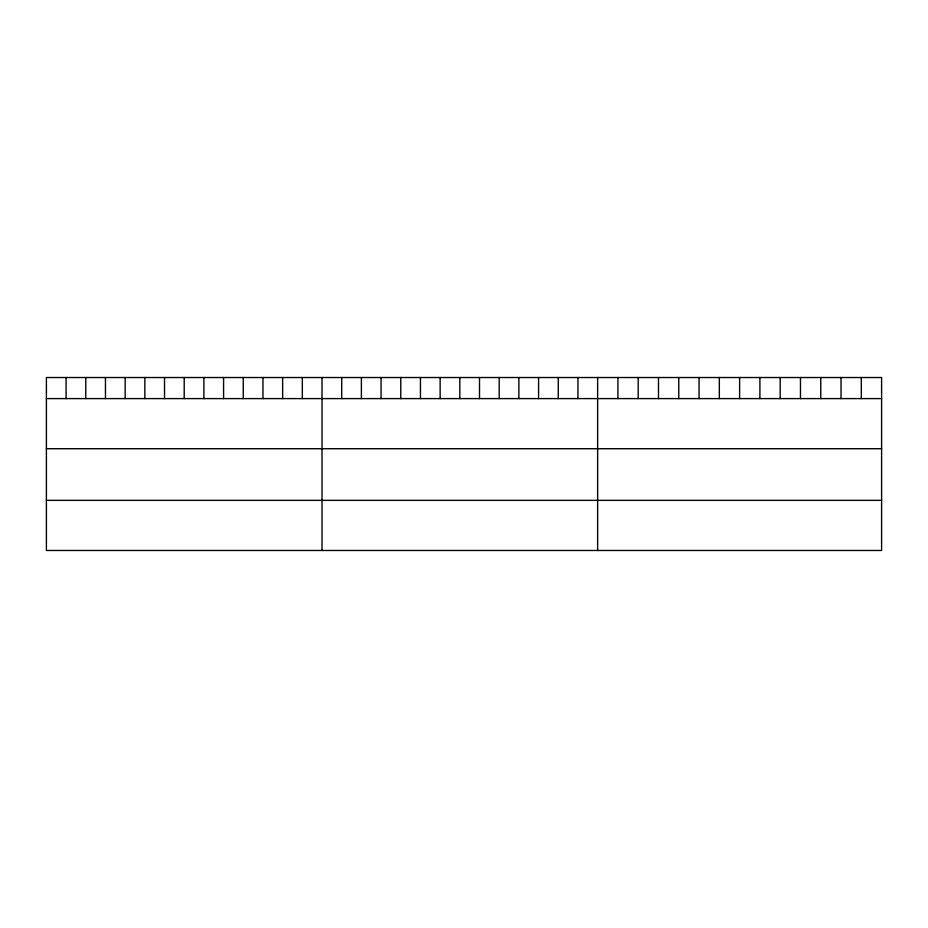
<?xml version="1.0" encoding="UTF-8"?>
<svg xmlns="http://www.w3.org/2000/svg" width="928" height="928" viewBox="0 0 928 928"><rect width="100%" height="100%" fill="white"/><g stroke="black" fill="none" stroke-linecap="round" stroke-linejoin="round"><path stroke-width="1.39" d="M46.4 398.599L881.6 398.599M46.4 448.723L881.6 448.723M46.4 500.354L881.6 500.354M861.312 377.522L861.312 398.599M841.035 377.522L841.035 398.599M820.746 377.522L820.746 398.599M800.47 377.522L800.47 398.599M780.181 377.522L780.181 398.599M759.904 377.522L759.904 398.599M739.616 377.522L739.616 398.599M719.328 377.522L719.328 398.599M699.051 377.522L699.051 398.599M678.762 377.522L678.762 398.599M658.486 377.522L658.486 398.599M638.197 377.522L638.197 398.599M617.92 377.522L617.92 398.599M597.632 377.522L597.632 550.478M577.947 377.522L577.947 398.599M558.262 377.522L558.262 398.599M538.576 377.522L538.576 398.599M518.88 377.522L518.88 398.599M499.194 377.522L499.194 398.599M479.509 377.522L479.509 398.599M459.824 377.522L459.824 398.599M440.139 377.522L440.139 398.599M420.454 377.522L420.454 398.599M400.768 377.522L400.768 398.599M381.072 377.522L381.072 398.599M361.386 377.522L361.386 398.599M341.701 377.522L341.701 398.599M322.016 377.522L322.016 550.478M302.331 377.522L302.331 398.599M282.646 377.522L282.646 398.599M262.96 377.522L262.96 398.599M243.264 377.522L243.264 398.599M223.578 377.522L223.578 398.599M203.893 377.522L203.893 398.599M184.208 377.522L184.208 398.599M164.523 377.522L164.523 398.599M144.838 377.522L144.838 398.599M125.152 377.522L125.152 398.599M105.456 377.522L105.456 398.599M85.77 377.522L85.77 398.599M66.085 377.522L66.085 398.599M881.6 377.522L46.4 377.522L46.4 550.478L881.6 550.478L881.6 377.522"/></g></svg>
